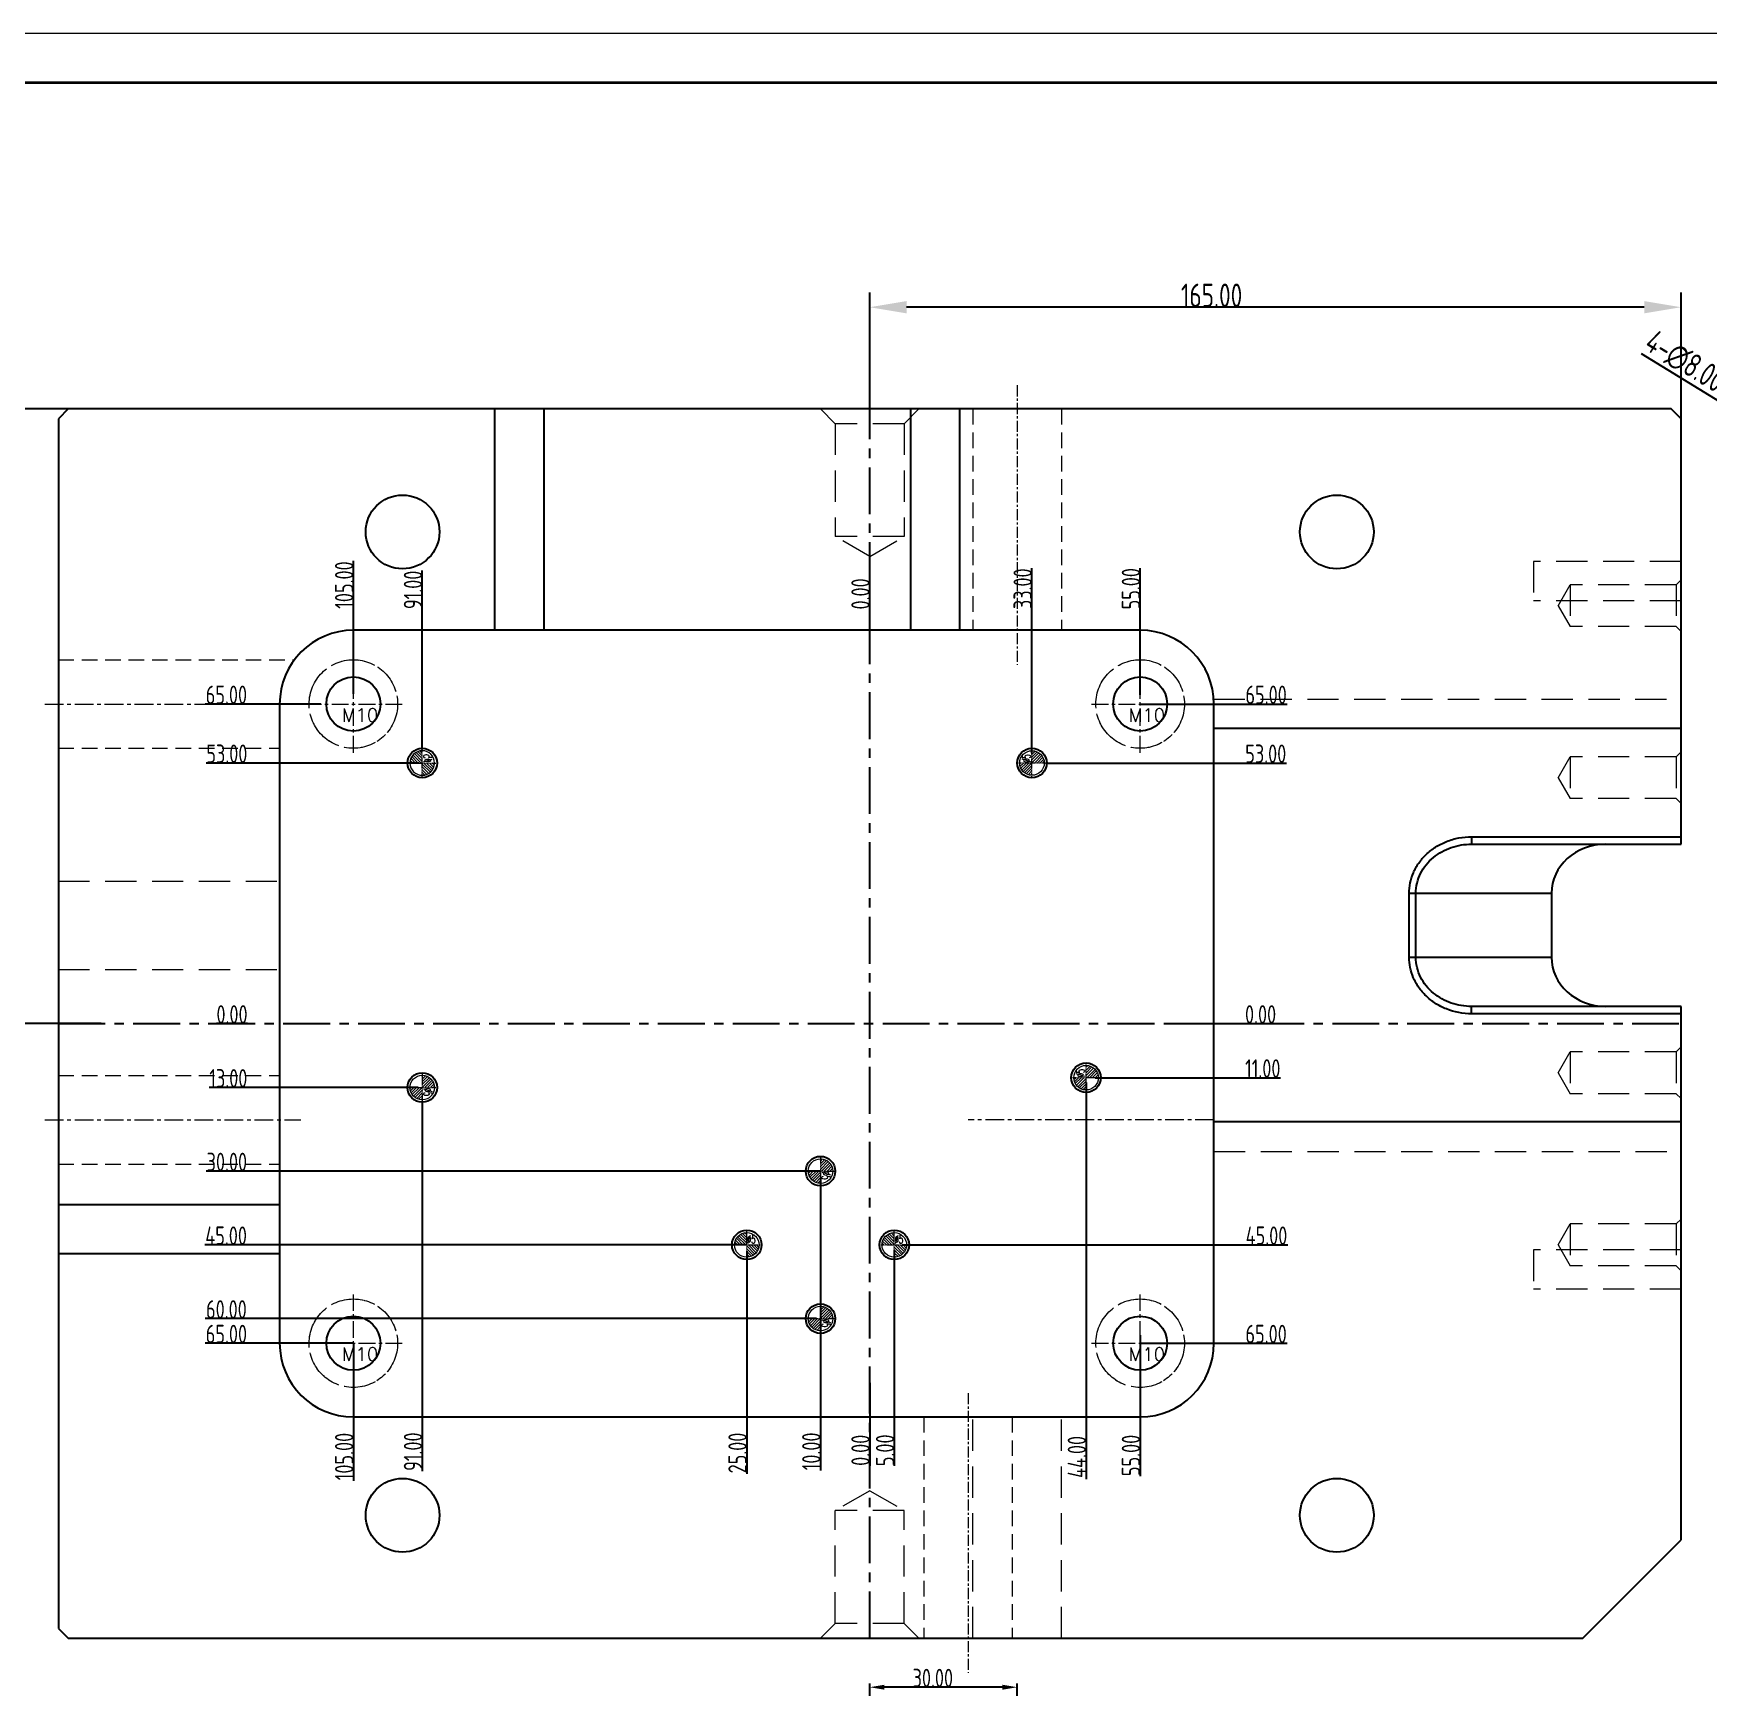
# Model space of a CAD drawing. Header units: millimetres. Extents: x 877 to 3677, y 1642 to 2236.
# Drawn here: x 2093.8 to 2434.4, y 1899.3 to 2235.7 of the extents above; entities that cross this region are included whole.
import ezdxf
from ezdxf.enums import TextEntityAlignment as Align

# ---------------------------------------------------------------- set-up
doc = ezdxf.new("R2010")
doc.units = ezdxf.units.MM
doc.linetypes.add('CENTER', pattern=[0.6, 0.375, -0.075, 0.075, -0.075])
doc.linetypes.add('HIDDEN', pattern=[9.525, 6.35, -3.175])
doc.layers.get('Defpoints').update_dxf_attribs({"lineweight": 5})
for name, color, linetype, lineweight in [('cool', 153, 'HIDDEN', 9), ('DEFAULT_2', 8, 'HIDDEN', 18), ('dim', 82, 'Continuous', 9), ('epin', 13, 'Continuous', 9), ('screw', 33, 'Continuous', 13), ('文字层', 3, 'Continuous', 18), ('粗实线', 7, 'Continuous', 30), ('粗实线层', 7, 'Continuous', 35), ('细实线层', 7, 'Continuous', 18)]:
    doc.layers.add(name, color=color, linetype=linetype, lineweight=lineweight)
doc.styles.add('TXT', font='txt.shx', dxfattribs={"bigfont": 'gbcbig.shx'})
doc.styles.add('TXT05', font='txt.shx', dxfattribs={"width": 0.5, "bigfont": 'gbcbig.shx'})
doc.styles.add('标准', font='FSGB2312.ttf', dxfattribs={"width": 0.667})
doc.styles.add('标注', font='isocp.shx', dxfattribs={"width": 0.8, "bigfont": 'hztxt.shx'})
doc.dimstyles.new('副本 a4', dxfattribs={"dimscale": 1.5, "dimtxt": 3.2, "dimasz": 5, "dimexe": 2, "dimexo": 0, "dimgap": 0, "dimtad": 1, "dimzin": 0, "dimdsep": 46, "dimtxsty": '标注', "dimcen": 0, "dimdle": 3, "dimclrd": 4, "dimclre": 4, "dimclrt": 6, "dimazin": 0, "dimtfac": 1, "dimtofl": 0, "dimtmove": 0, "dimatfit": 3, "dimfxl": 0, "dimtolj": 1, "dimarcsym": 0})

# ---------------------------------------------------------------- blocks, each defined once
blk = doc.blocks.new('A3图框')
at = {"layer": '粗实线层'}
blk.add_line((205, 143.5), (-185, 143.5), dxfattribs=at)
at = {"layer": '细实线层'}
blk.add_line((210, 148.5), (-210, 148.5), dxfattribs=at)
at = {"layer": '文字层', "style": '标准', "width": 0.667}
blk.add_attdef('图纸编号', text='', height=5.19, rotation=180, dxfattribs=at).set_placement((-160, 138.5), align=Align.MIDDLE_CENTER)
for tag, p in [('登记', (-197.5, -91)), ('旧底图总号', (-197.5, -101)), ('底图总号', (-197.5, -111)), ('签字', (-197.5, -121)), ('签字日期', (-197.5, -131)), ('档案员', (-203.75, -141)), ('日期', (-191.25, -141))]:
    blk.add_attdef(tag, text='', height=2.6, dxfattribs=at).set_placement(p, align=Align.MIDDLE_CENTER)
blk = doc.blocks.new('A3A-C-Mechanical')
blk.add_blockref('A3图框', (0, 0))
blk = doc.blocks.new('*D267')
at = {"layer": 'Defpoints', "color": 0, "transparency": 16777216}
for p in [(2492.6, 2126.43), (2499.41, 2122.24)]:
    blk.add_point(p, dxfattribs=at)
at = {"layer": '粗实线', "color": 4, "lineweight": -2, "transparency": 16777216}
blk.add_line((2420.72, 2170.62), (2486.21, 2130.36), dxfattribs=at)
at = {"layer": '粗实线', "color": 4, "transparency": 16777216}
blk.add_solid([(2486.86, 2131.43), (2485.55, 2129.3), (2492.6, 2126.43)], dxfattribs=at)
at = {"layer": '粗实线', "color": 6, "transparency": 16777216, "insert": (2451.92, 2155.15), "char_height": 4.8, "attachment_point": 5, "rotation": 328.4211, "style": '标注'}
blk.add_mtext('\\A1;{\\Fisocp,hztxt|c134;4-}∅8.00{\\fSimSun|b0|i0|c134|p2;销钉（装起来一起钻）}', dxfattribs=at)
blk = doc.blocks.new('*D283')
at = {"layer": 'Defpoints', "color": 0, "transparency": 16777216}
for p in [(2263.83, 2180.04), (2263.83, 2159.34), (2428.83, 2149.43)]:
    blk.add_point(p, dxfattribs=at)
at = {"layer": '粗实线', "color": 4, "lineweight": -2, "transparency": 16777216}
for p, q in [((2263.83, 2159.34), (2263.83, 2183.04)), ((2421.33, 2180.04), (2271.33, 2180.04)), ((2428.83, 2149.43), (2428.83, 2183.04))]:
    blk.add_line(p, q, dxfattribs=at)
at = {"layer": '粗实线', "color": 4, "transparency": 16777216}
for points in [[(2271.33, 2181.29), (2271.33, 2178.79), (2263.83, 2180.04)], [(2421.33, 2181.29), (2421.33, 2178.79), (2428.83, 2180.04)]]:
    blk.add_solid(points, dxfattribs=at)
at = {"layer": '粗实线', "color": 6, "transparency": 16777216, "insert": (2333.36, 2182.44), "char_height": 4.8, "attachment_point": 5, "style": '标注'}
blk.add_mtext('\\A1;165.00', dxfattribs=at)
blk = doc.blocks.new('*D284')
at = {"layer": 'Defpoints', "color": 0, "transparency": 16777216}
for p in [(2114.81, 2159.34), (2088.02, 2034.34), (2107.51, 2034.34)]:
    blk.add_point(p, dxfattribs=at)
at = {"layer": '粗实线', "color": 4, "lineweight": -2, "transparency": 16777216}
for p, q in [((2114.81, 2159.34), (2085.02, 2159.34)), ((2088.02, 2151.84), (2088.02, 2041.84)), ((2107.51, 2034.34), (2085.02, 2034.34))]:
    blk.add_line(p, q, dxfattribs=at)
at = {"layer": '粗实线', "color": 4, "transparency": 16777216}
for points in [[(2086.77, 2151.84), (2089.27, 2151.84), (2088.02, 2159.34)], [(2086.77, 2041.84), (2089.27, 2041.84), (2088.02, 2034.34)]]:
    blk.add_solid(points, dxfattribs=at)
at = {"layer": '粗实线', "color": 6, "transparency": 16777216, "insert": (2085.62, 2084.32), "char_height": 4.8, "attachment_point": 5, "rotation": 90, "style": '标注'}
blk.add_mtext('\\A1;125.00', dxfattribs=at)
blk = doc.blocks.new('epin_ejp_5')
at = {"layer": 'epin'}
h = blk.add_hatch(dxfattribs=at)
h.set_pattern_fill('_ANSI31', color=123, scale=0.125, angle=90, style=0)
h.set_pattern_definition([(135, (-1062.761, -302.86763), (-0.280633, -0.280633), [])])
h.paths.add_polyline_path([(0, 2.5, 0.414214), (-2.5, 0), (0, 0)])
h.paths.add_polyline_path([(2.5, 0), (0, 0), (0, -2.5, 0.414214)])
at = {"layer": 'epin', "color": 1, "linetype": 'CENTER', "ltscale": 0.1}
for p, q in [((-2.75, 0), (2.75, 0)), ((0, -2.75), (0, 2.75))]:
    blk.add_line(p, q, dxfattribs=at)
at = {"layer": 'epin'}
blk.add_circle((0, 0), 2.5, dxfattribs=at)
at = {"layer": 'epin', "color": 6, "style": 'TXT05', "width": 0.5}
blk.add_text('%%c5', height=1.75, dxfattribs=at).set_placement((0.1, 0.25))
blk = doc.blocks.new('screw_m10_i')
at = {"layer": 'screw', "color": 1, "linetype": 'CENTER', "ltscale": 9.144}
for p, q in [((0, -9.9), (0, 9.9)), ((-9.9, 0), (9.9, 0))]:
    blk.add_line(p, q, dxfattribs=at)
at = {"layer": 'screw', "color": 8, "linetype": 'HIDDEN', "ltscale": 0.36}
blk.add_circle((0, 0), 9, dxfattribs=at)
at = {"layer": 'screw', "color": 33}
blk.add_circle((0, 0), 5.5, dxfattribs=at)
at = {"layer": 'screw', "color": 6, "style": 'TXT'}
blk.add_text('M10', height=2.7, dxfattribs=at).set_placement((-2.34, -3.6))
blk = doc.blocks.new('*D241')
at = {"layer": 'Defpoints', "color": 0, "transparency": 16777216}
for p in [(2263.83, 2034.34), (2324.46, 2034.34), (2340.16, 2034.34)]:
    blk.add_point(p, dxfattribs=at)
at = {"layer": 'dim', "color": 4, "lineweight": -2, "transparency": 16777216}
blk.add_line((2324.46, 2034.34), (2346.47, 2034.34), dxfattribs=at)
at = {"layer": 'dim', "color": 6, "transparency": 16777216, "insert": (2343.32, 2036.21), "char_height": 3.75, "attachment_point": 5, "style": '标注'}
blk.add_mtext('\\A1;0.00', dxfattribs=at)
blk = doc.blocks.new('*D285')
at = {"layer": 'Defpoints', "color": 0, "transparency": 16777216}
for p in [(2299.58, 2087.34), (2340.16, 2087.34), (2263.83, 2034.34)]:
    blk.add_point(p, dxfattribs=at)
at = {"layer": 'dim', "color": 4, "lineweight": -2, "transparency": 16777216}
blk.add_line((2299.58, 2087.34), (2348.57, 2087.34), dxfattribs=at)
at = {"layer": 'dim', "color": 6, "transparency": 16777216, "insert": (2344.37, 2089.22), "char_height": 3.75, "attachment_point": 5, "style": '标注'}
blk.add_mtext('\\A1;53.00', dxfattribs=at)
blk = doc.blocks.new('*D286')
at = {"layer": 'Defpoints', "color": 0, "transparency": 16777216}
for p in [(2318.83, 2099.34), (2340.16, 2099.34), (2263.83, 2034.34)]:
    blk.add_point(p, dxfattribs=at)
at = {"layer": 'dim', "color": 4, "lineweight": -2, "transparency": 16777216}
blk.add_line((2318.83, 2099.34), (2348.75, 2099.34), dxfattribs=at)
at = {"layer": 'dim', "color": 6, "transparency": 16777216, "insert": (2344.45, 2101.21), "char_height": 3.75, "attachment_point": 5, "style": '标注'}
blk.add_mtext('\\A1;65.00', dxfattribs=at)
blk = doc.blocks.new('*D287')
at = {"layer": 'Defpoints', "color": 0, "transparency": 16777216}
for p in [(2263.83, 2034.34), (2309.67, 2023.34), (2340.16, 2023.34)]:
    blk.add_point(p, dxfattribs=at)
at = {"layer": 'dim', "color": 4, "lineweight": -2, "transparency": 16777216}
blk.add_line((2309.67, 2023.34), (2347.37, 2023.34), dxfattribs=at)
at = {"layer": 'dim', "color": 6, "transparency": 16777216, "insert": (2343.77, 2025.21), "char_height": 3.75, "attachment_point": 5, "style": '标注'}
blk.add_mtext('\\A1;11.00', dxfattribs=at)
blk = doc.blocks.new('*D288')
at = {"layer": 'Defpoints', "color": 0, "transparency": 16777216}
for p in [(2263.83, 2034.34), (2270.42, 1989.34), (2340.16, 1989.34)]:
    blk.add_point(p, dxfattribs=at)
at = {"layer": 'dim', "color": 4, "lineweight": -2, "transparency": 16777216}
blk.add_line((2270.42, 1989.34), (2348.87, 1989.34), dxfattribs=at)
at = {"layer": 'dim', "color": 6, "transparency": 16777216, "insert": (2344.52, 1991.21), "char_height": 3.75, "attachment_point": 5, "style": '标注'}
blk.add_mtext('\\A1;45.00', dxfattribs=at)
blk = doc.blocks.new('*D289')
at = {"layer": 'Defpoints', "color": 0, "transparency": 16777216}
for p in [(2263.83, 2034.34), (2318.83, 1969.34), (2340.16, 1969.34)]:
    blk.add_point(p, dxfattribs=at)
at = {"layer": 'dim', "color": 4, "lineweight": -2, "transparency": 16777216}
blk.add_line((2318.83, 1969.34), (2348.75, 1969.34), dxfattribs=at)
at = {"layer": 'dim', "color": 6, "transparency": 16777216, "insert": (2344.45, 1971.21), "char_height": 3.75, "attachment_point": 5, "style": '标注'}
blk.add_mtext('\\A1;65.00', dxfattribs=at)
blk = doc.blocks.new('*D242')
at = {"layer": 'Defpoints', "color": 0, "transparency": 16777216}
for p in [(2263.83, 2034.34), (2263.83, 1961.27), (2263.83, 1950.71)]:
    blk.add_point(p, dxfattribs=at)
at = {"layer": 'dim', "color": 4, "lineweight": -2, "transparency": 16777216}
blk.add_line((2263.83, 1961.27), (2263.83, 1944.41), dxfattribs=at)
at = {"layer": 'dim', "color": 6, "transparency": 16777216, "insert": (2261.96, 1947.56), "char_height": 3.75, "attachment_point": 5, "rotation": 90, "style": '标注'}
blk.add_mtext('\\A1;0.00', dxfattribs=at)
blk = doc.blocks.new('*D243')
at = {"layer": 'Defpoints', "color": 0, "transparency": 16777216}
for p in [(2263.83, 2034.34), (2268.83, 1988.29), (2268.83, 1950.71)]:
    blk.add_point(p, dxfattribs=at)
at = {"layer": 'dim', "color": 4, "lineweight": -2, "transparency": 16777216}
blk.add_line((2268.83, 1988.29), (2268.83, 1944.41), dxfattribs=at)
at = {"layer": 'dim', "color": 6, "transparency": 16777216, "insert": (2266.96, 1947.56), "char_height": 3.75, "attachment_point": 5, "rotation": 90, "style": '标注'}
blk.add_mtext('\\A1;5.00', dxfattribs=at)
blk = doc.blocks.new('*D244')
at = {"layer": 'Defpoints', "color": 0, "transparency": 16777216}
for p in [(2263.83, 2034.34), (2318.83, 1970.96), (2318.83, 1950.71)]:
    blk.add_point(p, dxfattribs=at)
at = {"layer": 'dim', "color": 4, "lineweight": -2, "transparency": 16777216}
blk.add_line((2318.83, 1970.96), (2318.83, 1942.31), dxfattribs=at)
at = {"layer": 'dim', "color": 6, "transparency": 16777216, "insert": (2316.96, 1946.51), "char_height": 3.75, "attachment_point": 5, "rotation": 90, "style": '标注'}
blk.add_mtext('\\A1;55.00', dxfattribs=at)
blk = doc.blocks.new('*D245')
at = {"layer": 'Defpoints', "color": 0, "transparency": 16777216}
for p in [(2263.83, 2034.34), (2307.83, 2022.37), (2307.83, 1950.71)]:
    blk.add_point(p, dxfattribs=at)
at = {"layer": 'dim', "color": 4, "lineweight": -2, "transparency": 16777216}
blk.add_line((2307.83, 2022.37), (2307.83, 1941.71), dxfattribs=at)
at = {"layer": 'dim', "color": 6, "transparency": 16777216, "insert": (2305.96, 1946.21), "char_height": 3.75, "attachment_point": 5, "rotation": 90, "style": '标注'}
blk.add_mtext('\\A1;44.00', dxfattribs=at)
blk = doc.blocks.new('*D246')
at = {"layer": 'Defpoints', "color": 0, "transparency": 16777216}
for p in [(2263.83, 2118.58), (2263.83, 2108.09), (2263.83, 2034.34)]:
    blk.add_point(p, dxfattribs=at)
at = {"layer": 'dim', "color": 4, "lineweight": -2, "transparency": 16777216}
blk.add_line((2263.83, 2108.09), (2263.83, 2124.89), dxfattribs=at)
at = {"layer": 'dim', "color": 6, "transparency": 16777216, "insert": (2261.96, 2121.73), "char_height": 3.75, "attachment_point": 5, "rotation": 90, "style": '标注'}
blk.add_mtext('\\A1;0.00', dxfattribs=at)
blk = doc.blocks.new('*D247')
at = {"layer": 'Defpoints', "color": 0, "transparency": 16777216}
for p in [(2296.83, 2118.58), (2296.83, 2089.32), (2263.83, 2034.34)]:
    blk.add_point(p, dxfattribs=at)
at = {"layer": 'dim', "color": 4, "lineweight": -2, "transparency": 16777216}
blk.add_line((2296.83, 2089.32), (2296.83, 2126.98), dxfattribs=at)
at = {"layer": 'dim', "color": 6, "transparency": 16777216, "insert": (2294.95, 2122.78), "char_height": 3.75, "attachment_point": 5, "rotation": 90, "style": '标注'}
blk.add_mtext('\\A1;33.00', dxfattribs=at)
blk = doc.blocks.new('*D248')
at = {"layer": 'Defpoints', "color": 0, "transparency": 16777216}
for p in [(2318.83, 2118.58), (2318.83, 2101.2), (2263.83, 2034.34)]:
    blk.add_point(p, dxfattribs=at)
at = {"layer": 'dim', "color": 4, "lineweight": -2, "transparency": 16777216}
blk.add_line((2318.83, 2101.2), (2318.83, 2126.98), dxfattribs=at)
at = {"layer": 'dim', "color": 6, "transparency": 16777216, "insert": (2316.96, 2122.78), "char_height": 3.75, "attachment_point": 5, "rotation": 90, "style": '标注'}
blk.add_mtext('\\A1;55.00', dxfattribs=at)
blk = doc.blocks.new('*D290')
at = {"layer": 'Defpoints', "color": 0, "transparency": 16777216}
for p in [(2172.84, 2118.58), (2172.84, 2090.09), (2263.83, 2034.34)]:
    blk.add_point(p, dxfattribs=at)
at = {"layer": 'dim', "color": 4, "lineweight": -2, "transparency": 16777216}
blk.add_line((2172.84, 2090.09), (2172.84, 2126.51), dxfattribs=at)
at = {"layer": 'dim', "color": 6, "transparency": 16777216, "insert": (2170.96, 2122.55), "char_height": 3.75, "attachment_point": 5, "rotation": 90, "style": '标注'}
blk.add_mtext('\\A1;91.00', dxfattribs=at)
blk = doc.blocks.new('*D291')
at = {"layer": 'Defpoints', "color": 0, "transparency": 16777216}
for p in [(2158.83, 2118.58), (2158.83, 2101.41), (2263.83, 2034.34)]:
    blk.add_point(p, dxfattribs=at)
at = {"layer": 'dim', "color": 4, "lineweight": -2, "transparency": 16777216}
blk.add_line((2158.83, 2101.41), (2158.83, 2128.48), dxfattribs=at)
at = {"layer": 'dim', "color": 6, "transparency": 16777216, "insert": (2156.96, 2123.53), "char_height": 3.75, "attachment_point": 5, "rotation": 90, "style": '标注'}
blk.add_mtext('\\A1;105.00', dxfattribs=at)
blk = doc.blocks.new('*D249')
at = {"layer": 'Defpoints', "color": 0, "transparency": 16777216}
for p in [(2137.3, 2099.34), (2152.21, 2099.34), (2263.83, 2034.34)]:
    blk.add_point(p, dxfattribs=at)
at = {"layer": 'dim', "color": 4, "lineweight": -2, "transparency": 16777216}
blk.add_line((2152.21, 2099.34), (2128.72, 2099.34), dxfattribs=at)
at = {"layer": 'dim', "color": 6, "transparency": 16777216, "insert": (2133.01, 2101.21), "char_height": 3.75, "attachment_point": 5, "style": '标注'}
blk.add_mtext('\\A1;65.00', dxfattribs=at)
blk = doc.blocks.new('*D250')
at = {"layer": 'Defpoints', "color": 0, "transparency": 16777216}
for p in [(2137.3, 2087.34), (2172.15, 2087.34), (2263.83, 2034.34)]:
    blk.add_point(p, dxfattribs=at)
at = {"layer": 'dim', "color": 4, "lineweight": -2, "transparency": 16777216}
blk.add_line((2172.15, 2087.34), (2128.9, 2087.34), dxfattribs=at)
at = {"layer": 'dim', "color": 6, "transparency": 16777216, "insert": (2133.1, 2089.22), "char_height": 3.75, "attachment_point": 5, "style": '标注'}
blk.add_mtext('\\A1;53.00', dxfattribs=at)
blk = doc.blocks.new('*D251')
at = {"layer": 'Defpoints', "color": 0, "transparency": 16777216}
for p in [(2137.3, 2034.34), (2137.3, 2034.34), (2263.83, 2034.34)]:
    blk.add_point(p, dxfattribs=at)
at = {"layer": 'dim', "color": 4, "lineweight": -2, "transparency": 16777216}
blk.add_line((2137.3, 2034.34), (2131, 2034.34), dxfattribs=at)
at = {"layer": 'dim', "color": 6, "transparency": 16777216, "insert": (2134.15, 2036.21), "char_height": 3.75, "attachment_point": 5, "style": '标注'}
blk.add_mtext('\\A1;0.00', dxfattribs=at)
blk = doc.blocks.new('*D252')
at = {"layer": 'Defpoints', "color": 0, "transparency": 16777216}
for p in [(2263.83, 2034.34), (2137.3, 2021.34), (2172, 2021.34)]:
    blk.add_point(p, dxfattribs=at)
at = {"layer": 'dim', "color": 4, "lineweight": -2, "transparency": 16777216}
blk.add_line((2172, 2021.34), (2129.5, 2021.34), dxfattribs=at)
at = {"layer": 'dim', "color": 6, "transparency": 16777216, "insert": (2133.4, 2023.21), "char_height": 3.75, "attachment_point": 5, "style": '标注'}
blk.add_mtext('\\A1;13.00', dxfattribs=at)
blk = doc.blocks.new('*D253')
at = {"layer": 'Defpoints', "color": 0, "transparency": 16777216}
for p in [(2263.83, 2034.34), (2137.3, 2004.34), (2253.83, 2004.34)]:
    blk.add_point(p, dxfattribs=at)
at = {"layer": 'dim', "color": 4, "lineweight": -2, "transparency": 16777216}
blk.add_line((2253.83, 2004.34), (2128.9, 2004.34), dxfattribs=at)
at = {"layer": 'dim', "color": 6, "transparency": 16777216, "insert": (2133.1, 2006.21), "char_height": 3.75, "attachment_point": 5, "style": '标注'}
blk.add_mtext('\\A1;30.00', dxfattribs=at)
blk = doc.blocks.new('*D254')
at = {"layer": 'Defpoints', "color": 0, "transparency": 16777216}
for p in [(2263.83, 2034.34), (2137.3, 1989.34), (2238.83, 1989.34)]:
    blk.add_point(p, dxfattribs=at)
at = {"layer": 'dim', "color": 4, "lineweight": -2, "transparency": 16777216}
blk.add_line((2238.83, 1989.34), (2128.6, 1989.34), dxfattribs=at)
at = {"layer": 'dim', "color": 6, "transparency": 16777216, "insert": (2132.95, 1991.21), "char_height": 3.75, "attachment_point": 5, "style": '标注'}
blk.add_mtext('\\A1;45.00', dxfattribs=at)
blk = doc.blocks.new('*D255')
at = {"layer": 'Defpoints', "color": 0, "transparency": 16777216}
for p in [(2263.83, 2034.34), (2137.3, 1974.34), (2253, 1974.34)]:
    blk.add_point(p, dxfattribs=at)
at = {"layer": 'dim', "color": 4, "lineweight": -2, "transparency": 16777216}
blk.add_line((2253, 1974.34), (2128.72, 1974.34), dxfattribs=at)
at = {"layer": 'dim', "color": 6, "transparency": 16777216, "insert": (2133.01, 1976.21), "char_height": 3.75, "attachment_point": 5, "style": '标注'}
blk.add_mtext('\\A1;60.00', dxfattribs=at)
blk = doc.blocks.new('*D256')
at = {"layer": 'Defpoints', "color": 0, "transparency": 16777216}
for p in [(2263.83, 2034.34), (2137.3, 1969.34), (2158.83, 1969.34)]:
    blk.add_point(p, dxfattribs=at)
at = {"layer": 'dim', "color": 4, "lineweight": -2, "transparency": 16777216}
blk.add_line((2158.83, 1969.34), (2128.72, 1969.34), dxfattribs=at)
at = {"layer": 'dim', "color": 6, "transparency": 16777216, "insert": (2133.01, 1971.21), "char_height": 3.75, "attachment_point": 5, "style": '标注'}
blk.add_mtext('\\A1;65.00', dxfattribs=at)
blk = doc.blocks.new('*D240')
at = {"layer": 'Defpoints', "color": 0, "transparency": 16777216}
for p in [(2263.83, 2034.34), (2158.83, 1969.34), (2158.83, 1951.24)]:
    blk.add_point(p, dxfattribs=at)
at = {"layer": 'dim', "color": 4, "lineweight": -2, "transparency": 16777216}
blk.add_line((2158.83, 1969.34), (2158.83, 1941.34), dxfattribs=at)
at = {"layer": 'dim', "color": 6, "transparency": 16777216, "insert": (2156.96, 1946.29), "char_height": 3.75, "attachment_point": 5, "rotation": 90, "style": '标注'}
blk.add_mtext('\\A1;105.00', dxfattribs=at)
blk = doc.blocks.new('*D257')
at = {"layer": 'Defpoints', "color": 0, "transparency": 16777216}
for p in [(2263.83, 2034.34), (2172.84, 2018.59), (2172.84, 1951.24)]:
    blk.add_point(p, dxfattribs=at)
at = {"layer": 'dim', "color": 4, "lineweight": -2, "transparency": 16777216}
blk.add_line((2172.84, 2018.59), (2172.84, 1943.32), dxfattribs=at)
at = {"layer": 'dim', "color": 6, "transparency": 16777216, "insert": (2170.96, 1947.28), "char_height": 3.75, "attachment_point": 5, "rotation": 90, "style": '标注'}
blk.add_mtext('\\A1;91.00', dxfattribs=at)
blk = doc.blocks.new('*D258')
at = {"layer": 'Defpoints', "color": 0, "transparency": 16777216}
for p in [(2263.83, 2034.34), (2238.83, 1988.05), (2238.83, 1951.24)]:
    blk.add_point(p, dxfattribs=at)
at = {"layer": 'dim', "color": 4, "lineweight": -2, "transparency": 16777216}
blk.add_line((2238.83, 1988.05), (2238.83, 1942.77), dxfattribs=at)
at = {"layer": 'dim', "color": 6, "transparency": 16777216, "insert": (2236.96, 1947), "char_height": 3.75, "attachment_point": 5, "rotation": 90, "style": '标注'}
blk.add_mtext('\\A1;25.00', dxfattribs=at)
blk = doc.blocks.new('*D259')
at = {"layer": 'Defpoints', "color": 0, "transparency": 16777216}
for p in [(2263.83, 2034.34), (2253.83, 2002.93), (2253.83, 1951.24)]:
    blk.add_point(p, dxfattribs=at)
at = {"layer": 'dim', "color": 4, "lineweight": -2, "transparency": 16777216}
blk.add_line((2253.83, 2002.93), (2253.83, 1943.44), dxfattribs=at)
at = {"layer": 'dim', "color": 6, "transparency": 16777216, "insert": (2251.96, 1947.34), "char_height": 3.75, "attachment_point": 5, "rotation": 90, "style": '标注'}
blk.add_mtext('\\A1;10.00', dxfattribs=at)
blk = doc.blocks.new('*D364')
at = {"layer": 'Defpoints', "color": 0, "transparency": 16777216}
for p in [(2263.83, 1899.37), (2263.83, 1864.99), (2293.83, 1845.99)]:
    blk.add_point(p, dxfattribs=at)
at = {"layer": 'dim', "color": 4, "linetype": 'Continuous', "lineweight": -2, "transparency": 16777216}
for p, q in [((2263.83, 1864.99), (2263.83, 1900.12)), ((2290.83, 1899.37), (2266.83, 1899.37)), ((2293.83, 1845.99), (2293.83, 1900.12))]:
    blk.add_line(p, q, dxfattribs=at)
at = {"layer": 'dim', "color": 4, "transparency": 16777216}
for points in [[(2266.83, 1899.87), (2266.83, 1898.87), (2263.83, 1899.37)], [(2290.83, 1899.87), (2290.83, 1898.87), (2293.83, 1899.37)]]:
    blk.add_solid(points, dxfattribs=at)
at = {"layer": 'dim', "color": 6, "transparency": 16777216, "insert": (2276.67, 1901.25), "char_height": 3.75, "attachment_point": 5, "style": '标注'}
blk.add_mtext('\\A1;30.00', dxfattribs=at)

msp = doc.modelspace()

# ---------------------------------------------------------------- linework, layer by layer
at = {"color": 7, "linetype": 'Continuous'}
for p, q in [((2100.832, 2159.339), (2098.832, 2157.339)), ((2098.832, 2157.339), (2098.832, 1911.339)), ((2426.832, 2159.339), (2100.832, 2159.339)), ((2187.543, 2159.339), (2187.543, 2114.339)), ((2197.543, 2159.339), (2197.543, 2114.339)), ((2272.122, 2159.339), (2272.122, 2114.339)), ((2282.122, 2159.339), (2282.122, 2114.339)), ((2428.832, 2157.339), (2426.832, 2159.339)), ((2428.832, 2070.839), (2428.832, 2157.339)), ((2318.832, 2114.339), (2158.832, 2114.339)), ((2143.832, 2099.339), (2143.832, 1969.339)), ((2333.832, 1969.339), (2333.832, 2099.339)), ((2428.832, 2094.339), (2333.832, 2094.339)), ((2386.223, 2072.339), (2428.832, 2072.339)), ((2386.223, 2072.339), (2386.223, 2070.839)), ((2386.223, 2070.839), (2428.832, 2070.839)), ((2373.534, 2047.839), (2373.534, 2060.839)), ((2373.534, 2060.839), (2402.468, 2060.839)), ((2374.894, 2047.839), (2374.894, 2060.839)), ((2402.468, 2060.839), (2402.468, 2047.839)), ((2373.534, 2047.839), (2402.468, 2047.839)), ((2428.832, 2037.839), (2386.223, 2037.839)), ((2386.223, 2036.339), (2386.223, 2037.839)), ((2428.832, 1929.339), (2428.832, 2037.839)), ((2428.832, 2036.339), (2386.223, 2036.339)), ((2428.832, 2014.339), (2333.832, 2014.339)), ((2098.832, 1997.553), (2143.832, 1997.553)), ((2098.832, 1987.553), (2143.832, 1987.553)), ((2158.832, 1954.339), (2318.832, 1954.339)), ((2408.832, 1909.339), (2428.832, 1929.339)), ((2098.832, 1911.339), (2100.832, 1909.339)), ((2100.832, 1909.339), (2408.832, 1909.339))]:
    msp.add_line(p, q, dxfattribs=at)
at = {"color": 1, "linetype": 'CENTER', "ltscale": 25.4}
for p, q in [((2263.832, 1909.339), (2263.832, 2159.339)), ((2098.832, 2034.339), (2428.832, 2034.339))]:
    msp.add_line(p, q, dxfattribs=at)
at = {"color": 7, "linetype": 'Continuous'}
for centre, radius in [((2168.832, 2134.339), 7.5), ((2358.832, 2134.339), 7.5), ((2158.832, 2099.339), 5.5), ((2318.832, 2099.339), 5.5), ((2172.836, 2087.34), 3), ((2296.829, 2087.34), 3), ((2172.836, 2021.337), 3), ((2307.832, 2023.339), 3), ((2253.832, 2004.339), 3), ((2238.832, 1989.339), 3), ((2268.832, 1989.339), 3), ((2253.832, 1974.339), 3), ((2158.832, 1969.339), 5.5), ((2318.832, 1969.339), 5.5), ((2168.832, 1934.339), 7.5), ((2358.832, 1934.339), 7.5)]:
    msp.add_circle(centre, radius, dxfattribs=at)
for centre, start, end in [((2158.832, 2099.339), 90, 180), ((2318.832, 2099.339), 0, 90), ((2158.832, 1969.339), 180, 270), ((2318.832, 1969.339), 270, 0)]:
    msp.add_arc(centre, 15, start, end, dxfattribs=at)
for centre, major_axis, start_param, end_param in [((2413.502, 2060.839), (-11.034, 0), -1.5707963, 0), ((2413.502, 2047.839), (11.034, 0), 3.1415927, 4.712389)]:
    msp.add_ellipse(centre, major_axis=major_axis, ratio=0.9063078, start_param=start_param, end_param=end_param, dxfattribs=at)
for points, knots in [([(2373.534, 2060.839), (2373.532, 2061.545), (2373.68, 2062.979), (2374.342, 2065.065), (2375.441, 2067.037), (2376.969, 2068.815), (2378.891, 2070.321), (2381.148, 2071.463), (2383.628, 2072.18), (2385.359, 2072.345), (2386.223, 2072.339)], [0, 0, 0, 0, 0.111686, 0.2260058, 0.3436995, 0.4659853, 0.5941197, 0.7272217, 0.8633545, 1, 1, 1, 1]), ([(2374.894, 2060.839), (2374.895, 2061.536), (2375.062, 2062.938), (2375.792, 2064.918), (2376.941, 2066.688), (2378.916, 2068.675), (2382.034, 2070.385), (2384.834, 2070.839), (2386.223, 2070.839)], [0, 0, 0, 0, 0.1252793, 0.2505947, 0.3758483, 0.501106, 0.7504959, 1, 1, 1, 1]), ([(2386.223, 2036.339), (2384.484, 2036.327), (2381.868, 2036.838), (2378.842, 2038.388), (2376.931, 2039.899), (2375.411, 2041.683), (2373.993, 2044.255), (2373.523, 2046.434), (2373.534, 2047.839)], [0, 0, 0, 0, 0.2756193, 0.4088386, 0.5365753, 0.65915, 0.7774267, 1, 1, 1, 1]), ([(2386.223, 2037.839), (2384.833, 2037.839), (2382.034, 2038.292), (2378.915, 2040.003), (2376.941, 2041.99), (2375.792, 2043.759), (2375.061, 2045.74), (2374.896, 2047.141), (2374.894, 2047.839)], [0, 0, 0, 0, 0.2495221, 0.49891, 0.6241638, 0.7494268, 0.8747312, 1, 1, 1, 1])]:
    msp.add_open_spline(points, degree=3, knots=knots, dxfattribs=at)
at = {"layer": 'cool', "color": 1, "linetype": 'CENTER', "ltscale": 6}
for p, q in [((2293.832, 2164.164), (2293.832, 2107.319)), ((2283.832, 1959.164), (2283.832, 1902.319))]:
    msp.add_line(p, q, dxfattribs=at)
at = {"layer": 'cool', "linetype": 'HIDDEN', "ltscale": 0.5}
for p, q in [((2284.832, 2159.339), (2284.832, 2114.339)), ((2302.832, 2159.339), (2302.832, 2114.339)), ((2098.832, 2108.339), (2146.832, 2108.339)), ((2098.832, 2090.339), (2143.832, 2090.339)), ((2098.832, 2023.77), (2143.832, 2023.77)), ((2098.832, 2005.77), (2143.832, 2005.77)), ((2274.832, 1954.339), (2274.832, 1909.339)), ((2292.832, 1954.339), (2292.832, 1909.339))]:
    msp.add_line(p, q, dxfattribs=at)
at = {"layer": 'cool', "color": 1, "linetype": 'CENTER', "ltscale": 10.16}
for p, q in [((2096.055, 2099.339), (2148.151, 2099.339)), ((2096.055, 2014.77), (2148.151, 2014.77)), ((2333.832, 2014.77), (2283.832, 2014.77))]:
    msp.add_line(p, q, dxfattribs=at)
at = {"layer": 'DEFAULT_2', "color": 8, "linetype": 'HIDDEN'}
for p, q in [((2253.832, 2159.339), (2256.832, 2156.339)), ((2256.832, 2156.339), (2256.832, 2133.38)), ((2270.832, 2156.339), (2256.832, 2156.339)), ((2273.832, 2159.339), (2270.832, 2156.339)), ((2270.832, 2156.339), (2270.832, 2133.38)), ((2263.832, 2129.339), (2256.832, 2133.38)), ((2270.832, 2133.38), (2256.832, 2133.38)), ((2263.832, 2129.339), (2270.832, 2133.38)), ((2398.832, 2128.339), (2398.832, 2120.339)), ((2428.832, 2128.339), (2398.832, 2128.339)), ((2403.832, 2119.339), (2406.286, 2123.589)), ((2406.286, 2123.589), (2406.286, 2115.089)), ((2427.832, 2123.589), (2406.286, 2123.589)), ((2428.832, 2124.589), (2427.832, 2123.589)), ((2427.832, 2123.589), (2427.832, 2115.089)), ((2428.832, 2120.339), (2398.832, 2120.339)), ((2403.832, 2119.339), (2406.286, 2115.089)), ((2427.832, 2115.089), (2406.286, 2115.089)), ((2428.832, 2114.089), (2427.832, 2115.089)), ((2333.799, 2100.339), (2428.832, 2100.339)), ((2403.832, 2084.339), (2406.286, 2088.589)), ((2427.832, 2088.589), (2406.286, 2088.589)), ((2406.286, 2088.589), (2406.286, 2080.089)), ((2428.832, 2089.589), (2427.832, 2088.589)), ((2427.832, 2088.589), (2427.832, 2080.089)), ((2403.832, 2084.339), (2406.286, 2080.089)), ((2427.832, 2080.089), (2406.286, 2080.089)), ((2428.832, 2079.089), (2427.832, 2080.089)), ((2098.832, 2063.339), (2143.832, 2063.339)), ((2098.832, 2045.339), (2143.832, 2045.339)), ((2403.832, 2024.339), (2406.286, 2028.589)), ((2427.832, 2028.589), (2406.286, 2028.589)), ((2406.286, 2028.589), (2406.286, 2020.089)), ((2428.832, 2029.589), (2427.832, 2028.589)), ((2427.832, 2028.589), (2427.832, 2020.089)), ((2403.832, 2024.339), (2406.286, 2020.089)), ((2427.832, 2020.089), (2406.286, 2020.089)), ((2428.832, 2019.089), (2427.832, 2020.089)), ((2333.832, 2008.339), (2428.832, 2008.339)), ((2403.832, 1989.339), (2406.286, 1993.589)), ((2427.832, 1993.589), (2406.286, 1993.589)), ((2406.286, 1993.589), (2406.286, 1985.089)), ((2428.832, 1994.589), (2427.832, 1993.589)), ((2427.832, 1993.589), (2427.832, 1985.089)), ((2403.832, 1989.339), (2406.286, 1985.089)), ((2428.832, 1988.339), (2398.832, 1988.339)), ((2398.832, 1988.339), (2398.832, 1980.339)), ((2427.832, 1985.089), (2406.286, 1985.089)), ((2428.832, 1984.089), (2427.832, 1985.089)), ((2428.832, 1980.339), (2398.832, 1980.339)), ((2284.832, 1909.339), (2284.832, 1954.339)), ((2302.832, 1909.339), (2302.832, 1954.339)), ((2263.832, 1939.339), (2256.832, 1935.297)), ((2263.832, 1939.339), (2270.832, 1935.297)), ((2256.832, 1912.339), (2256.832, 1935.297)), ((2270.832, 1935.297), (2256.832, 1935.297)), ((2270.832, 1912.339), (2270.832, 1935.297)), ((2253.832, 1909.339), (2256.832, 1912.339)), ((2270.832, 1912.339), (2256.832, 1912.339)), ((2273.832, 1909.339), (2270.832, 1912.339))]:
    msp.add_line(p, q, dxfattribs=at)
for centre in [(2158.832, 2099.339), (2318.832, 2099.339), (2158.832, 1969.339), (2318.832, 1969.339)]:
    msp.add_circle(centre, 9, dxfattribs=at)

# ---------------------------------------------------------------- block references
at = {"xscale": 2, "yscale": 2, "zscale": 2}
msp.add_blockref('A3A-C-Mechanical', (2231.503, 1938.708), dxfattribs=at)
at = {"layer": 'epin', "xscale": -1, "rotation": 270}
msp.add_blockref('epin_ejp_5', (2172.836, 2087.34), dxfattribs=at)
at = {"layer": 'epin'}
for p, rotation in [((2296.829, 2087.34), 90), ((2172.836, 2021.337), 270), ((2307.832, 2023.339), 90), ((2253.832, 2004.339), 270.0000000001042), ((2253.832, 1974.339), 270.0000000001042)]:
    msp.add_blockref('epin_ejp_5', p, dxfattribs=dict(at, rotation=rotation))
for p in [(2238.832, 1989.339), (2268.832, 1989.339)]:
    msp.add_blockref('epin_ejp_5', p, dxfattribs=at)
at = {"layer": 'screw'}
for p in [(2158.832, 2099.339), (2318.832, 2099.339), (2158.832, 1969.339), (2318.832, 1969.339)]:
    msp.add_blockref('screw_m10_i', p, dxfattribs=at)

# ---------------------------------------------------------------- dimensions: what is measured, and where the dimension line sits
at = {"layer": 'dim'}
for feature_location, offset, dtype, origin, picture, middle in [((2158.832, 2101.409), (0, 17.173), 1, (2263.832, 2034.339), '*D291', (2156.957, 2123.533)), ((2296.829, 2089.325), (0, 29.257), 1, (2263.832, 2034.339), '*D247', (2294.954, 2122.783)), ((2318.832, 2101.204), (0, 17.378), 1, (2263.832, 2034.339), '*D248', (2316.957, 2122.783)), ((2172.836, 2090.09), (0, 28.492), 1, (2263.832, 2034.339), '*D290', (2170.961, 2122.545)), ((2263.83246135, 2108.093757244), (0, 10.488398239), 1, (2263.83246135, 2034.338617267), '*D246', (2261.95746135, 2121.734517688)), ((2152.207, 2099.339), (-14.905, 0), 0, (2263.832, 2034.339), '*D249', (2133.011, 2101.214)), ((2318.832, 2099.339), (21.331, 0), 0, (2263.832, 2034.339), '*D286', (2344.455, 2101.214)), ((2172.153, 2087.34), (-34.851, 0), 0, (2263.832, 2034.339), '*D250', (2133.101, 2089.215)), ((2299.579, 2087.34), (40.585, 0), 0, (2263.832, 2034.339), '*D285', (2344.365, 2089.215)), ((2137.301727928, 2034.338617267), (0, 0), 0, (2263.83246135, 2034.338617267), '*D251', (2134.149365723, 2036.213617267)), ((2324.461456952, 2034.338617267), (15.702501403, 0), 0, (2263.83246135, 2034.338617267), '*D241', (2343.31632056, 2036.213617267)), ((2238.832, 1989.339), (-101.531, 0), 0, (2263.832, 2034.339), '*D254', (2132.951, 1991.214)), ((2253, 1974.339), (-115.698, 0), 0, (2263.832, 2034.339), '*D255', (2133.011, 1976.214)), ((2158.832, 1969.339), (-21.531, 0), 0, (2263.832, 2034.339), '*D256', (2133.011, 1971.214)), ((2253.832, 2004.339), (-116.531, 0), 0, (2263.832, 2034.339), '*D253', (2133.101, 2006.214)), ((2172.001, 2021.337), (-34.7, 0), 0, (2263.832, 2034.339), '*D252', (2133.401, 2023.212)), ((2158.832, 1969.339), (0, -18.095), 1, (2263.832, 2034.339), '*D240', (2156.957, 1946.293)), ((2172.836, 2018.587), (0, -67.343), 1, (2263.832, 2034.339), '*D257', (2170.961, 1947.28)), ((2238.832, 1988.051), (0, -36.808), 1, (2263.832, 2034.339), '*D258', (2236.957, 1947.004)), ((2253.832, 2002.93), (0, -51.687), 1, (2263.832, 2034.339), '*D259', (2251.957, 1947.343)), ((2263.83246135, 1961.267505612), (0, -10.555998106), 1, (2263.83246135, 2034.338617267), '*D242', (2261.95746135, 1947.559145301)), ((2309.67, 2023.339), (30.494, 0), 0, (2263.832, 2034.339), '*D287', (2343.765, 2025.214)), ((2270.416, 1989.339), (69.748, 0), 0, (2263.832, 2034.339), '*D288', (2344.515, 1991.214)), ((2318.832, 1969.339), (21.331, 0), 0, (2263.832, 2034.339), '*D289', (2344.455, 1971.214)), ((2268.832, 1988.288), (0, -37.576), 1, (2263.832, 2034.339), '*D243', (2266.957, 1947.56)), ((2318.832, 1970.955), (0, -20.244), 1, (2263.832, 2034.339), '*D244', (2316.957, 1946.51)), ((2307.832, 2022.372), (0, -71.661), 1, (2263.832, 2034.339), '*D245', (2305.957, 1946.21))]:
    dim = msp.add_ordinate_dim(feature_location=feature_location, offset=offset, dtype=dtype, origin=origin, dimstyle='副本 a4', override={"dimtxt": 2.5, "dimasz": 2, "dimexe": 0.49975}, dxfattribs=at)
    dim.commit()
    dim.dimension.update_dxf_attribs({"geometry": picture, "text_midpoint": middle})
dim = msp.add_linear_dim(base=(2263.832, 1899.37), p1=(2293.832, 1845.986), p2=(2263.832, 1864.986), dimstyle='副本 a4', override={"dimtxt": 2.5, "dimasz": 2, "dimexe": 0.49975}, dxfattribs=at)
dim.commit()
dim.dimension.update_dxf_attribs({"geometry": '*D364', "text_midpoint": (2276.671, 1899.37), "dimtype": 160})
at = {"layer": '粗实线'}
dim = msp.add_linear_dim(base=(2263.832, 2180.04), p1=(2428.832, 2149.431), p2=(2263.832, 2159.339), dimstyle='副本 a4', dxfattribs=at)
dim.commit()
dim.dimension.update_dxf_attribs({"geometry": '*D283', "text_midpoint": (2333.362, 2180.04), "dimtype": 160})
dim = msp.add_diameter_dim_2p(p1=(2499.414, 2122.244), p2=(2492.598, 2126.433), text='{\\Fisocp,hztxt|c134;4-}<>{\\fSimSun|b0|i0|c134|p2;销钉（装起来一起钻）}', dimstyle='副本 a4', dxfattribs=at)
dim.commit()
dim.dimension.update_dxf_attribs({"geometry": '*D267', "text_midpoint": (2451.923, 2155.146)})
dim = msp.add_linear_dim(base=(2088.021, 2034.339), p1=(2114.814, 2159.339), p2=(2107.507, 2034.339), angle=90, dimstyle='副本 a4', dxfattribs=at)
dim.commit()
dim.dimension.update_dxf_attribs({"geometry": '*D284', "text_midpoint": (2088.021, 2084.315), "dimtype": 160})

doc.saveas('drawing.dxf')
